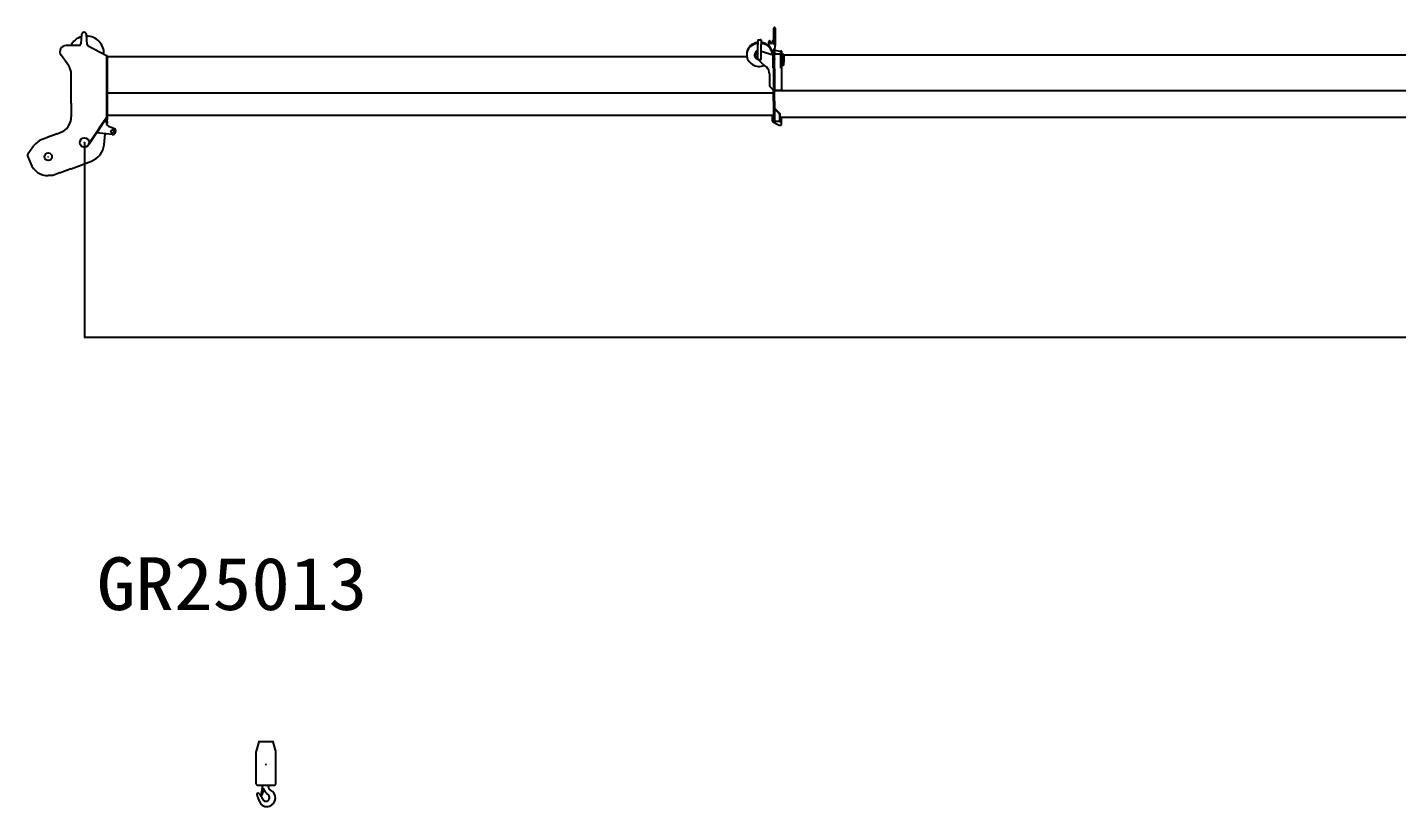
# Model space of a CAD drawing. Extents: x -31701 to 37626, y -27136 to 32271.
# Drawn here: x 4702 to 19237, y -6920 to 1349 of the extents above; entities that cross this region are included whole.
import ezdxf

# ---------------------------------------------------------------- set-up
doc = ezdxf.new("R2010")
doc.units = 0
doc.header["$PDMODE"] = 35
doc.layers.get('0').update_dxf_attribs({"linetype": 'CONTINUOUS'})
doc.layers.get('DEFPOINTS').update_dxf_attribs({"linetype": 'CONTINUOUS'})
doc.styles.add('MX_DIMTXSTY_2', font='txt.shx', dxfattribs={"width": 1.1, "bigfont": 'extfont.shx'})
doc.styles.add('MX_NOTE_STANDARD', font='txt.shx', dxfattribs={"bigfont": 'extfont.shx'})
doc.dimstyles.new('MXDIMSTYLE', dxfattribs={"dimtxt": 2.8, "dimasz": 2.5, "dimexe": 1, "dimexo": 0.5, "dimgap": 0.5, "dimtad": 1, "dimdsep": 46, "dimtxsty": 'MX_NOTE_STANDARD', "dimblk1": 'OPEN30', "dimblk2": 'OPEN30', "dimsah": 1, "dimcen": 2.5, "dimadec": 0, "dimazin": 0, "dimtfac": 1, "dimtmove": 0, "dimatfit": 3, "dimldrblk": 'OPEN30', "dimfxl": 1, "dimtzin": 0, "dimarcsym": 0})

# ---------------------------------------------------------------- blocks, each defined once
blk = doc.blocks.new('_OPEN30')
at = {"color": 0, "linetype": 'ByBlock', "lineweight": -2}
for p, q in [((-1, 0.267949), (0, 0)), ((0, 0), (-1, -0.267949)), ((0, 0), (-1, 0))]:
    blk.add_line(p, q, dxfattribs=at)
blk = doc.blocks.new('*D23')
at = {"color": 0, "linetype": 'Continuous', "lineweight": -2}
for p, q in [((35807.620822, 978.875489), (35807.620822, -1941.000244)), ((5307.620822, 125.875489), (5307.620822, -1941.000244)), ((35804.850822, -1940.000244), (5310.390822, -1940.000244))]:
    blk.add_line(p, q, dxfattribs=at)
at = {"layer": 'DEFPOINTS', "color": 0, "linetype": 'Continuous', "lineweight": 0}
for p in [(35807.620822, 979.375489), (5307.620822, 126.375489), (5307.620822, -1940.000244)]:
    blk.add_point(p, dxfattribs=at)
at = {"color": 0, "linetype": 'Continuous', "lineweight": -2, "xscale": 2.77, "yscale": 2.77, "zscale": 2.77, "rotation": 180}
blk.add_blockref('_OPEN30', (5307.620822, -1940.000244), dxfattribs=at)
at = {"color": 0, "linetype": 'Continuous', "lineweight": -2, "xscale": 2.77, "yscale": 2.77, "zscale": 2.77}
blk.add_blockref('_OPEN30', (35807.620822, -1940.000244), dxfattribs=at)
at = {"color": 0, "linetype": 'Continuous', "insert": (20557.620822, -1789.500244), "char_height": 300, "attachment_point": 5, "line_spacing_factor": 0.792857, "style": 'MX_DIMTXSTY_2'}
blk.add_mtext('\\A1;30500', dxfattribs=at)

msp = doc.modelspace()

# ---------------------------------------------------------------- linework, layer by layer
at = {"color": 162, "linetype": 'Continuous'}
for p, q in [((12625.62, 1306.38), (12625.62, 1342.88)), ((12638.62, 1306.38), (12638.62, 1342.88)), ((12638.62, 1342.88), (12638.62, 1306.38)), ((5277.67, 1274.5), (5269.18, 1174.68)), ((5302.58, 1297.38), (5302.66, 1297.38)), ((5336.7, 1167.25), (5327.57, 1274.5)), ((12457.62, 1216.48), (12467.12, 1216.48)), ((12457.62, 1216.48), (12489.62, 1216.48)), ((12457.62, 1216.48), (12457.62, 1188.17)), ((12457.62, 1188.17), (12457.62, 1166.91)), ((12457.62, 1009.21), (12457.62, 1166.91)), ((12489.62, 1216.48), (12480.12, 1216.48)), ((12489.62, 1216.48), (12489.62, 1188.17)), ((12489.62, 1188.17), (12489.62, 1166.91)), ((12489.62, 1009.21), (12489.62, 1166.91)), ((12572.62, 1164.32), (12572.62, 1197.88)), ((12587.37, 1207.88), (12582.62, 1207.88)), ((12587.37, 1187.88), (12587.37, 1207.88)), ((12625.62, 1207.88), (12607.87, 1207.88)), ((12607.87, 1207.88), (12607.87, 1187.88)), ((12625.62, 1167.88), (12625.62, 1306.38)), ((12625.62, 1167.88), (12625.62, 1207.88)), ((12638.62, 1167.88), (12625.62, 1167.88)), ((12632.12, 1167.88), (12625.62, 1167.88)), ((12638.62, 1167.88), (12631.62, 1114.88)), ((12638.62, 1167.88), (12632.12, 1167.88)), ((12638.62, 1167.88), (12638.62, 1306.38)), ((12638.62, 1306.38), (12638.62, 1167.88)), ((5140, 940.35), (5059.59, 1053.79)), ((5249.25, 1156.37), (5112.62, 1156.37)), ((5541.62, 1048.38), (5347.27, 1151.27)), ((5541.62, 1049.88), (5547.62, 1049.88)), ((5541.62, 1044.88), (5541.62, 1049.88)), ((5541.62, 1044.88), (5541.62, 570.88)), ((5547.62, 1044.88), (5547.62, 1049.88)), ((5547.62, 1044.88), (5547.62, 575.88)), ((5550.62, 1039.38), (5547.62, 1036.38)), ((5547.62, 1035.38), (5547.62, 1036.38)), ((5547.62, 960.38), (5547.62, 1032.38)), ((5555.62, 1039.38), (5550.62, 1039.38)), ((5555.62, 1039.38), (12340.14, 1039.38)), ((12338.62, 1068.68), (12338.62, 1066.99)), ((12338.62, 1059.38), (12338.62, 1057.69)), ((12428.62, 1054.53), (12428.62, 1050.72)), ((12536.82, 934.91), (12441.64, 1022.03)), ((12617.62, 1054.53), (12489.62, 1092.69)), ((12573.03, 1161.49), (12577.27, 1147.07)), ((12617.62, 1105.79), (12601.42, 1108.09)), ((12608.62, 1068.67), (12608.62, 1066.98)), ((12608.62, 1059.37), (12608.62, 1057.68)), ((12617.62, 1034.88), (12617.62, 1114.88)), ((12631.62, 1114.88), (12617.62, 1114.88)), ((12631.62, 1114.88), (12617.62, 1114.88)), ((12617.62, 1018.61), (12617.62, 1034.88)), ((12617.62, 915.88), (12617.62, 1018.61)), ((12631.62, 1034.88), (12631.62, 1114.88)), ((12631.62, 1109.17), (12692.62, 1095.67)), ((12631.62, 1109.17), (12631.62, 1097.7)), ((12631.62, 1109.17), (12692.62, 1095.67)), ((12631.62, 1097.7), (12631.62, 1073.04)), ((12631.62, 1073.04), (12638.62, 1067.88)), ((12631.62, 1067.88), (12638.62, 1067.88)), ((12631.62, 1018.61), (12631.62, 1034.88)), ((12631.62, 915.88), (12631.62, 1018.61)), ((12631.62, 1017.88), (12631.62, 1007.88)), ((12638.62, 1067.88), (12694.62, 1067.88)), ((12692.62, 1095.67), (12701.62, 1086.31)), ((12701.62, 1086.31), (12692.62, 1095.67)), ((12694.62, 1067.88), (12701.62, 1073.04)), ((12694.62, 1067.88), (12696.62, 1067.88)), ((12701.62, 1062.88), (12696.62, 1067.88)), ((12711.62, 1096.89), (12701.62, 1096.89)), ((12701.62, 1031.89), (12701.62, 1096.89)), ((12711.62, 1096.89), (12701.62, 1096.89)), ((12701.62, 1021.47), (12701.62, 1031.89)), ((12701.62, 924.29), (12701.62, 1021.47)), ((12711.62, 1031.89), (12711.62, 1096.89)), ((12711.62, 1058.88), (12716.62, 1058.88)), ((12711.62, 1021.47), (12711.62, 1031.89)), ((12711.62, 924.29), (12711.62, 1021.47)), ((12716.62, 1065.88), (12716.62, 979.38)), ((12716.62, 1065.88), (12731.62, 1065.88)), ((12731.62, 1065.88), (12731.62, 979.38)), ((12731.62, 1058.88), (19763.62, 1058.88)), ((5547.62, 960.38), (5547.62, 935.38)), ((5547.62, 650.38), (5547.62, 933.38)), ((12457.62, 1009.21), (12489.62, 1009.21)), ((12545.17, 930.68), (12549.68, 926.12)), ((12631.62, 915.88), (12617.62, 915.88)), ((12627.62, 915.88), (12622.62, 910.88)), ((12622.62, 910.88), (12622.62, 686.88)), ((12627.62, 915.88), (12629.62, 915.88)), ((12629.62, 915.88), (12631.62, 913.88)), ((12631.62, 913.88), (12631.62, 683.88)), ((12701.62, 915.89), (12701.62, 924.29)), ((12711.62, 915.89), (12701.62, 915.89)), ((12711.62, 915.89), (12711.62, 924.29)), ((12711.62, 681.89), (12711.62, 915.89)), ((12716.62, 948.88), (12716.62, 979.38)), ((12716.62, 948.88), (12726.62, 948.88)), ((12731.62, 953.88), (12731.62, 979.38)), ((5167.62, 545.13), (5167.62, 853.61)), ((12578.62, 855.76), (12578.62, 735.18)), ((12622.62, 650.38), (5547.62, 650.38)), ((5547.62, 650.38), (5547.62, 647.38)), ((5547.62, 647.38), (5547.62, 580.38)), ((5551.62, 647.38), (5547.62, 647.38)), ((12584.48, 721.04), (12623.62, 681.89)), ((12627.62, 681.88), (12622.62, 686.88)), ((12622.62, 565.38), (12622.62, 679.38)), ((12622.62, 679.38), (12631.62, 679.38)), ((12623.62, 681.89), (12627.6, 681.89)), ((12627.62, 681.88), (12629.62, 681.88)), ((12628.62, 680.38), (35538.02, 680.38)), ((12628.62, 680.38), (12628.62, 679.38)), ((12631.62, 683.88), (12629.62, 681.88)), ((12629.64, 681.89), (12711.62, 681.89)), ((12631.62, 565.38), (12631.62, 679.38)), ((5167.62, 545.13), (5167.62, 540.19)), ((5167.62, 540.19), (5167.62, 423.03)), ((5540.62, 570.88), (5547.62, 570.88)), ((5540.62, 570.88), (5540.62, 371.7)), ((5540.62, 570.88), (5541.62, 570.88)), ((5541.62, 570.88), (5542.62, 570.88)), ((5547.62, 575.88), (5542.62, 570.88)), ((5547.62, 570.88), (5547.62, 371.7)), ((5547.62, 566.38), (5547.62, 532.38)), ((5547.62, 532.38), (5547.62, 420.38)), ((12622.62, 565.38), (12622.62, 346.46)), ((12631.62, 565.38), (12631.62, 346.46)), ((12631.62, 485.38), (12635.86, 489.62)), ((12684.69, 432.3), (12631.62, 485.38)), ((12631.62, 481.56), (12631.62, 485.38)), ((12631.62, 387), (12631.62, 481.56)), ((12688.93, 436.55), (12635.86, 489.62)), ((5167.62, 423.03), (5167.62, 419.62)), ((5167.62, 419.62), (5167.62, 401.08)), ((5438.31, 231.7), (5498.96, 321.69)), ((5540.62, 391.56), (5457.84, 268.73)), ((5540.62, 383.51), (5461.57, 266.21)), ((5519.79, 352.6), (5539.64, 350.14)), ((5539.64, 350.14), (5540.13, 333.31)), ((5539.64, 350.14), (5540.13, 333.32)), ((5540.53, 329), (5540.62, 329.88)), ((5540.62, 351.23), (5540.62, 371.7)), ((5540.62, 351.23), (5540.62, 329.88)), ((5540.62, 329.88), (5547.62, 329.88)), ((5547.62, 420.38), (5551.62, 416.38)), ((5547.62, 399.38), (5547.62, 420.38)), ((5547.62, 351.23), (5547.62, 371.7)), ((5547.62, 351.23), (5547.62, 329.88)), ((5551.62, 416.38), (12622.62, 416.38)), ((5561.69, 302.02), (5617.8, 278.72)), ((12608.62, 397.38), (12608.62, 355.44)), ((12622.62, 399.38), (12610.62, 399.38)), ((12614, 346.57), (12675.45, 314.51)), ((12622.62, 346.46), (12631.62, 346.46)), ((12631.62, 381.75), (12631.62, 387)), ((12631.62, 355.91), (12631.62, 381.75)), ((12631.62, 355.91), (12659.62, 355.91)), ((12659.62, 355.91), (12687.62, 355.91)), ((12680.07, 313.38), (12697.62, 313.38)), ((12687.62, 425.23), (12687.62, 346.46)), ((12693.62, 346.46), (12687.62, 346.46)), ((12693.62, 346.46), (12693.62, 425.23)), ((12693.62, 396.38), (19766.62, 396.38)), ((12693.62, 396.38), (12707.62, 396.38)), ((12707.62, 396.38), (12707.62, 391.38)), ((12707.62, 323.38), (12707.62, 391.38)), ((4906.94, 178.53), (4857.26, 159.88)), ((4906.94, 178.53), (4912.52, 180.62)), ((5016.33, 219.59), (4912.52, 180.62)), ((5016.33, 219.59), (5024.42, 222.62)), ((5024.42, 222.62), (5050.87, 232.55)), ((5357.79, 120.3), (5457.84, 268.73)), ((5456.11, 266.18), (5357.79, 120.3)), ((5361.52, 117.78), (5461.57, 266.21)), ((5600.07, 211.66), (5438.31, 231.7)), ((5516.43, 104.53), (5528.88, 220.48)), ((4705.46, 6.16), (4768.23, 92.23)), ((5357.79, 120.3), (5357.29, 120.63)), ((5357.79, 120.3), (5361.52, 117.78)), ((4703.05, -13.04), (4736.88, -97.78)), ((5164.69, -151.09), (5381.49, -69.64)), ((4971.62, -223.63), (4922.62, -223.63)), ((5047.23, -195.22), (4971.62, -223.63)), ((5052.8, -193.13), (5047.23, -195.22)), ((5070.54, -186.46), (5052.8, -193.13)), ((5156.61, -154.13), (5070.54, -186.46)), ((5164.69, -151.09), (5156.61, -154.13))]:
    msp.add_line(p, q, dxfattribs=at)
at = {"color": 224, "linetype": 'Continuous'}
for p, q in [((7156.95, -6231.35), (7130.22, -6331.1)), ((7159.85, -6229.12), (7309.23, -6229.12)), ((7338.86, -6331.1), (7312.13, -6231.35)), ((7129.54, -6676.8), (7129.54, -6336.28)), ((7339.54, -6676.8), (7339.54, -6336.28)), ((7129.54, -6676.8), (7139.54, -6694.12)), ((7329.54, -6694.12), (7339.54, -6676.8)), ((7139.54, -6694.12), (7329.54, -6694.12)), ((7164.64, -6863.94), (7150.07, -6821.87)), ((7158.88, -6782.28), (7165.25, -6788.65)), ((7193.17, -6725.3), (7178.28, -6803.4)), ((7178.28, -6803.4), (7182.16, -6804.13)), ((7212.4, -6739.37), (7186.6, -6801.73)), ((7193.17, -6725.3), (7206.13, -6727.77)), ((7196.54, -6725.95), (7196.54, -6706.12)), ((7206.54, -6695.73), (7200.54, -6699.2)), ((7208.88, -6747.87), (7228.81, -6759.37)), ((7241.59, -6780.14), (7261.06, -6799.61)), ((7258.54, -6694.12), (7258.54, -6707.09))]:
    msp.add_line(p, q, dxfattribs=at)
at = {"color": 162, "linetype": 'Continuous'}
for centre, radius in [((5307.62, 126.38), 50), ((5604.37, 246.39), 15.5), ((4922.62, -23.62), 40)]:
    msp.add_circle(centre, radius, dxfattribs=at)
at = {"color": 224, "linetype": 'Continuous'}
msp.add_circle((7204.54, -6736.12), 8.5, dxfattribs=at)
at = {"color": 162, "linetype": 'Continuous'}
for centre, radius, start, end in [((12632.12, 1342.88), 6.5, 0, 180), ((5327.62, 1071.38), 186.5, 106.186936, 152.88593), ((5249.25, 1176.38), 20, 269.999997, 355.135485), ((5302.58, 1272.38), 25, 90.000003, 175.13549), ((5302.66, 1272.38), 25, 4.864515, 90.000003), ((5327.62, 1071.38), 186.5, 357.436086, 89.581565), ((5356.62, 1168.94), 20, 184.864514, 242.102729), ((12582.62, 1197.88), 10, 90, 180), ((12582.62, 1164.32), 10, 180, 196.38954), ((12597.62, 1187.88), 10.25, 180, 0), ((5112.62, 1091.38), 65, 90.000003, 215.329012), ((5017.62, 853.61), 150, 0, 35.329017), ((12433.05, 719.75), 238.88, 62.008003, 64.251021), ((12478.62, 855.76), 100, 0, 44.716729), ((12726.62, 953.88), 5, 270, 0), ((12598.62, 735.18), 20, 180, 225), ((12677.62, 425.23), 16, 0, 44.999999), ((4987.62, 401.08), 180, 290.573244, 0), ((5575.12, 334.34), 35, 181.683159, 247.444295), ((12610.62, 397.38), 2, 90, 180), ((12618.62, 355.44), 10, 180, 242.447188), ((12680.07, 323.38), 10, 242.447188, 270), ((12677.62, 425.23), 10, 0, 45), ((12697.62, 323.38), 10, 270, 0), ((4925.78, -22.68), 195, 110.573243, 143.895229), ((5604.37, 246.39), 35, 262.937001, 67.444293), ((4721.62, -5.63), 20, 143.895229, 201.764024), ((4716.27, 27.75), 11.37, 229.028773, 234.789778), ((5307.62, 126.38), 50, 331.352107, 353.407005), ((5307.63, 126.95), 210, 290.591515, 353.873067), ((4922.62, -23.62), 200, 201.764024, 269.999997)]:
    msp.add_arc(centre, radius, start, end, dxfattribs=at)
at = {"color": 224, "linetype": 'Continuous'}
for centre, radius, start, end in [((7159.85, -6232.12), 3, 89.999982, 165.002235), ((7309.23, -6232.12), 3, 14.997719, 89.991185), ((7149.54, -6336.28), 20, 165.000049, 180.000073), ((7319.54, -6336.28), 20, 359.999912, 14.999915), ((7150.04, -6791.12), 12.5, 45.294598, 208.797353), ((6998.88, -6874.22), 160, 19.096307, 28.797409), ((7052.11, -6901.79), 160, 22.525622, 44.999998), ((7182.9, -6800.21), 4, 259.210395, 337.52809), ((7204.54, -6706.12), 8, 119.999976, 179.999964), ((7234.54, -6826.12), 37.5, 202.525672, 44.999998), ((7202.54, -6688.8), 8, 300.000012, 318.313764), ((7316.54, -6705.18), 106, 208.931679, 225.000054), ((7222.31, -6770.63), 13, 45.045408, 59.999769), ((7301.04, -6707.09), 42.5, 180.000036, 244.58931), ((7243.54, -6828.12), 91.5, 288.83003, 64.589219), ((7243.54, -6836.62), 83.5, 199.096316, 290.712867)]:
    msp.add_arc(centre, radius, start, end, dxfattribs=at)
at = {"color": 162, "linetype": 'Continuous'}
for centre, major_axis, start_param, end_param in [((12473.62, 1068.68), (-135, 0), 5.21238898, 6.2831464), ((12473.62, 1059.38), (-135, 0), 5.21238898, 6.2831464), ((12473.62, 1068.68), (-135, 0), 4.83119176, 5.21238898), ((12473.62, 1059.38), (-135, 0), 4.83118673, 5.21238898), ((12473.62, 1068.68), (-135, 0), 3.14155374, 4.5935855), ((12473.62, 1059.38), (-135, 0), 3.14155374, 4.59359123), ((12473.62, 1066.99), (-135, 0), 6.2831464, 6.31427359), ((12473.62, 1057.69), (-135, 0), 6.2831464, 8.2517843), ((12473.62, 1056.84), (-52.5, 0), 5.1406051, 6.28318531), ((12473.62, 1056.84), (-52.5, 0), 0, 0.09538266), ((12473.62, 1056.84), (-52.5, 0), 0.09538266, 0.17480186), ((12473.62, 1056.84), (-52.5, 0), 0.17480186, 0.95181489), ((12473.62, 1054.53), (-45, 0), 5.07589738, 6.28317896), ((12473.62, 1050.72), (-45, 0), 6.28317896, 7.06363947), ((12473.62, 1056.84), (-52.5, 0), 0.95181489, 1.10549309), ((12473.62, 1056.84), (-52.5, 0), 5.02207741, 5.1406051), ((12473.62, 1066.99), (-135, 0), 3.11049928, 3.14155374), ((12473.62, 1057.69), (-135, 0), 3.1376881, 3.14155374)]:
    msp.add_ellipse(centre, major_axis=major_axis, ratio=0.906308, start_param=start_param, end_param=end_param, dxfattribs=at)
at = {"color": 20, "linetype": 'Continuous'}
for p in [(5307.62, 126.38), (4922.62, -23.62), (7234.54, -6473.12)]:
    msp.add_point(p, dxfattribs=at)

# ---------------------------------------------------------------- texts
at = {"color": 7, "linetype": 'Continuous', "insert": (5437.68, -4274.29), "char_height": 560, "attachment_point": 1, "line_spacing_factor": 0.6}
msp.add_mtext('\\W1.077;\\A1;GR25013', dxfattribs=at)

# ---------------------------------------------------------------- dimensions: what is measured, and where the dimension line sits
at = {"color": 7, "linetype": 'Continuous'}
dim = msp.add_linear_dim(base=(5307.62, -1940), p1=(35807.62, 979.38), p2=(5307.62, 126.38), text='\\A1;<>', dimstyle='MXDIMSTYLE', override={"dimtxt": 300, "dimasz": 2.77, "dimdec": 1, "dimtxsty": 'MX_DIMTXSTY_2', "dimtzin": 8}, dxfattribs=at)
dim.commit()
dim.dimension.update_dxf_attribs({"geometry": '*D23', "text_midpoint": (20557.62, -1940), "dimtype": 160})

doc.saveas('drawing.dxf')
